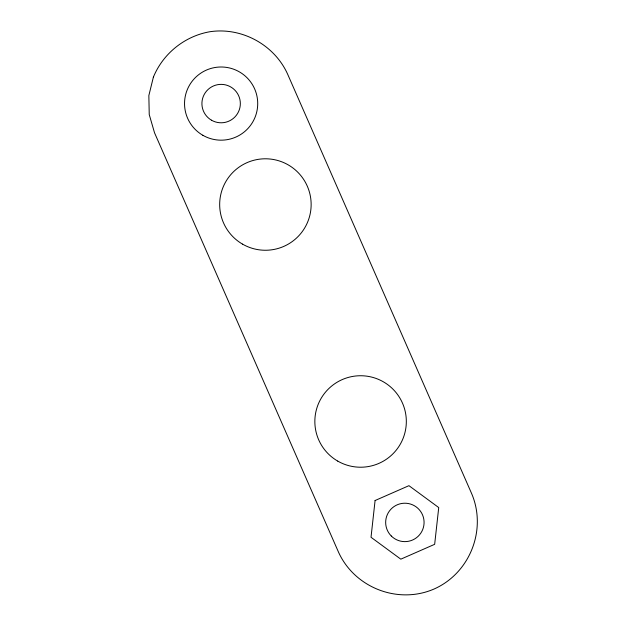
<?xml version="1.0" encoding="UTF-8"?>
<svg xmlns="http://www.w3.org/2000/svg" width="626" height="626" viewBox="0 0 626 626"><rect width="100%" height="100%" fill="white"/><g stroke="black" fill="none" stroke-linecap="round" stroke-linejoin="round"><path stroke-width="0.94" d="M375.084 500.526L371.022 537.272L400.812 559.167L434.663 544.315L438.732 507.569L408.942 485.674L375.084 500.526M153.378 77.147L148.847 95.582L149.238 114.566L154.528 132.798L338.283 551.631C354.222 587.658 397.964 604.724 434.092 589.011C470.11 573.072 487.177 529.33 471.472 493.202L287.717 74.369C274.642 44.994 241.949 27.012 210.14 31.691C184.897 35.987 163.081 53.453 153.378 77.147M202.832 135.271A36.59 36.59 0 0 0 257.716 103.58A36.59 36.59 0 0 0 202.832 71.896A36.59 36.59 0 0 0 202.832 135.271M242.544 244.132A45.737 45.737 0 0 0 311.145 204.522A45.737 45.737 0 0 0 242.544 164.912A45.737 45.737 0 0 0 242.544 244.132M337.719 461.088A45.737 45.737 0 0 0 406.329 421.478A45.737 45.737 0 0 0 337.719 381.868A45.737 45.737 0 0 0 337.719 461.088M211.518 120.215A19.21 19.21 0 0 0 240.337 103.58A19.21 19.21 0 0 0 211.518 86.944A19.21 19.21 0 0 0 211.518 120.215M391.289 536.005A19.21 19.21 0 0 0 423.426 527.389A19.21 19.21 0 0 0 399.904 503.867A19.21 19.21 0 0 0 391.289 536.005"/></g></svg>
